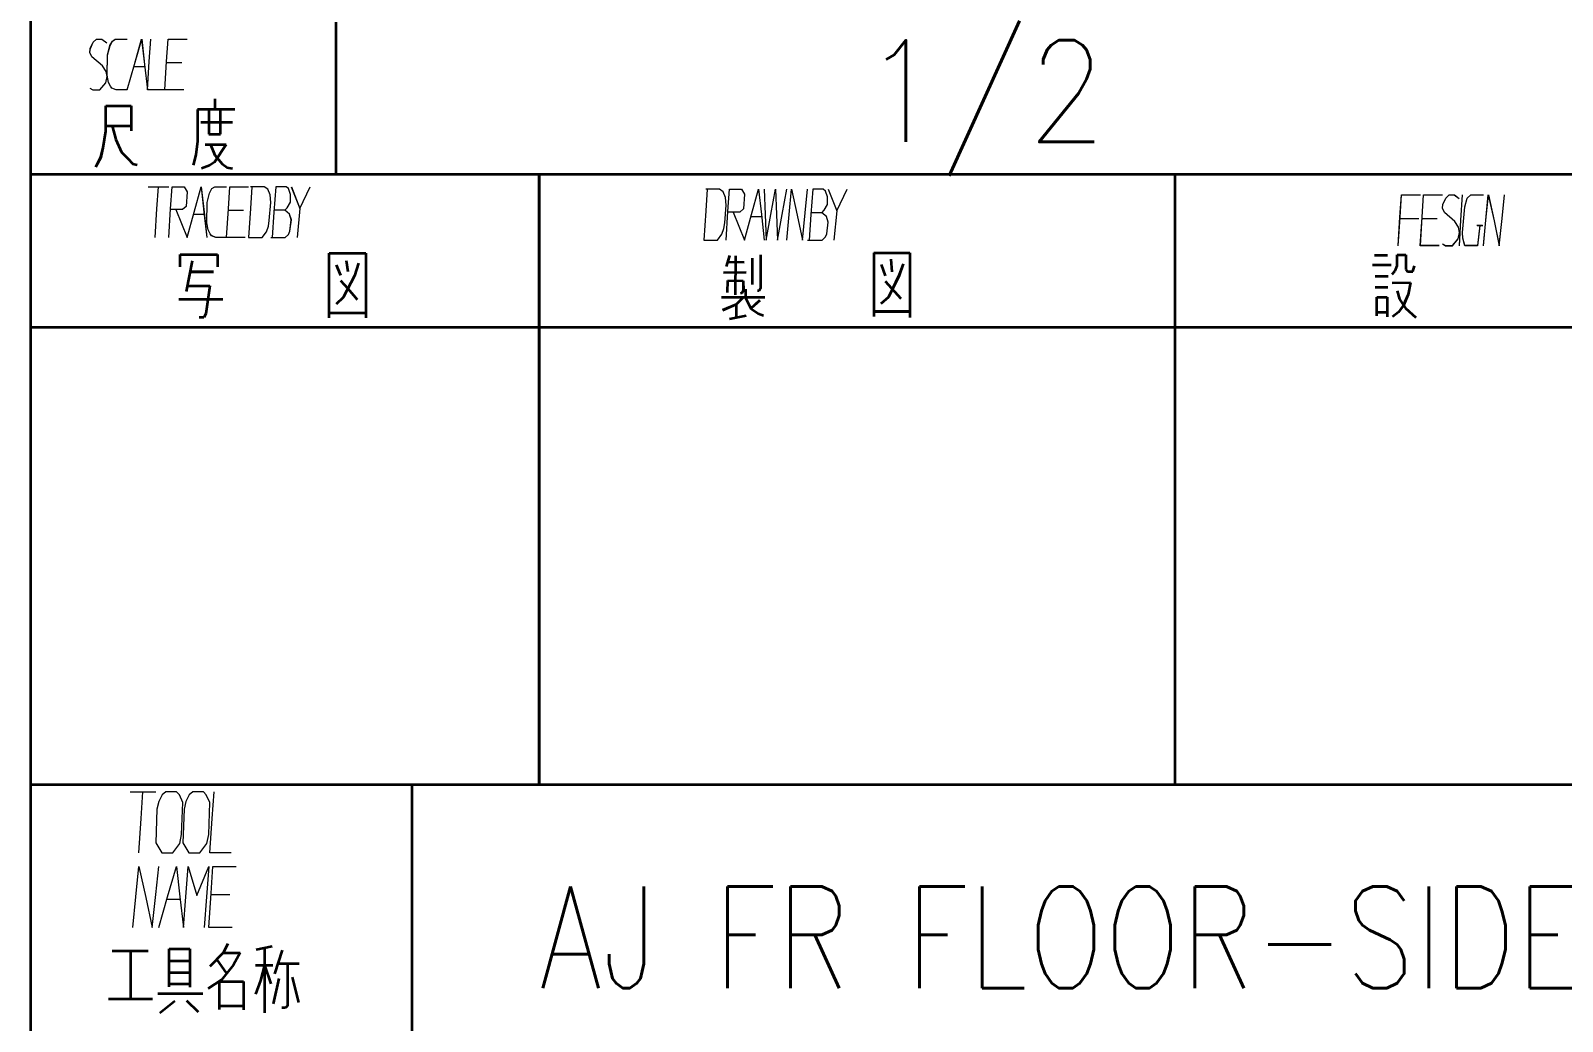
# Model space of a CAD drawing. Header units: millimetres. Extents: x 1333 to 104182, y -62616 to -5704.
# Drawn here: x 44979.5 to 45099.9, y -62393.4 to -62315.5 of the extents above; entities that cross this region are included whole.
import ezdxf
from ezdxf.enums import TextEntityAlignment as Align

# ---------------------------------------------------------------- set-up
doc = ezdxf.new("R2010")
doc.units = ezdxf.units.MM
doc.header["$LTSCALE"] = 0.5
doc.layers.add('08', color=1, linetype='Continuous')
doc.layers.add('SHM_LABEL', color=40, linetype='Continuous')
doc.styles.add('KAI', font='simplex.shx', dxfattribs={"width": 0.8, "bigfont": 'extfont.shx'})

# ---------------------------------------------------------------- blocks, each defined once
blk = doc.blocks.new('999')
at = {"color": 7, "lineweight": 35}
for p, q in [((75474.98, -11451.12), (75474.98, -11826.55)), ((75849.98, -11547.12), (75474.98, -11547.12)), ((75534.98, -11619.12), (75534.98, -11547.12)), ((75534.98, -11547.12), (75534.98, -11619.12)), ((75609.98, -11619.12), (75609.98, -11547.12)), ((75474.98, -11565.12), (75849.98, -11565.12)), ((75849.98, -11619.12), (75474.98, -11619.12)), ((75519.98, -11694.12), (75519.98, -11619.12))]:
    blk.add_line(p, q, dxfattribs=at)
at = {"color": 7, "lineweight": 35, "ltscale": 0.15}
blk.add_line((75510.98, -11529.12), (75510.98, -11547.12), dxfattribs=at)
at = {"color": 7, "lineweight": 35, "ltscale": 0.01048}
blk.add_line((75496.7, -11538.17), (75496.7, -11539.43), dxfattribs=at)
at = {"color": 7, "lineweight": 35, "ltscale": 0.024719}
blk.add_line((75483.84, -11541.97), (75483.84, -11539), dxfattribs=at)
at = {"color": 7, "lineweight": 35, "ltscale": 0.024854}
for p, q in [((75483.84, -11539), (75486.83, -11539)), ((75483.84, -11541.37), (75486.83, -11541.37))]:
    blk.add_line(p, q, dxfattribs=at)
at = {"color": 7, "lineweight": 35, "ltscale": 0.024521}
blk.add_line((75486.83, -11539), (75486.83, -11541.94), dxfattribs=at)
at = {"color": 7, "lineweight": 35, "ltscale": 0.031244}
blk.add_line((75494.66, -11539.43), (75494.66, -11543.18), dxfattribs=at)
at = {"color": 7, "lineweight": 35, "ltscale": 0.036694}
blk.add_line((75499.07, -11539.43), (75494.66, -11539.43), dxfattribs=at)
at = {"color": 7, "lineweight": 35, "ltscale": 0.024323}
for p, q in [((75496.01, -11539.43), (75496.01, -11542.35)), ((75497.36, -11542.35), (75497.36, -11539.43))]:
    blk.add_line(p, q, dxfattribs=at)
at = {"color": 7, "lineweight": 35, "ltscale": 0.016611}
blk.add_line((75483.54, -11543.94), (75483.84, -11541.97), dxfattribs=at)
at = {"color": 7, "lineweight": 35, "ltscale": 0.013959}
blk.add_line((75484.58, -11541.37), (75485.03, -11542.99), dxfattribs=at)
at = {"color": 7, "lineweight": 35, "ltscale": 0.030969}
blk.add_line((75498.78, -11540.97), (75495.07, -11540.97), dxfattribs=at)
at = {"color": 7, "lineweight": 35, "ltscale": 0.009543}
blk.add_line((75483.28, -11545.05), (75483.54, -11543.94), dxfattribs=at)
at = {"color": 7, "lineweight": 35, "ltscale": 0.013629}
blk.add_line((75485.03, -11542.99), (75485.69, -11544.48), dxfattribs=at)
at = {"color": 7, "lineweight": 35, "ltscale": 0.013344}
blk.add_line((75494.66, -11543.18), (75494.48, -11544.77), dxfattribs=at)
at = {"color": 7, "lineweight": 35, "ltscale": 0.020715}
blk.add_line((75495.56, -11543.56), (75498.05, -11543.56), dxfattribs=at)
at = {"color": 7, "lineweight": 35, "ltscale": 0.011255}
blk.add_line((75496.01, -11542.35), (75497.36, -11542.35), dxfattribs=at)
at = {"color": 7, "lineweight": 35, "ltscale": 0.011421}
blk.add_line((75496.18, -11543.56), (75496.72, -11544.81), dxfattribs=at)
at = {"color": 7, "lineweight": 35, "ltscale": 0.020932}
blk.add_line((75498.05, -11543.56), (75496.65, -11545.64), dxfattribs=at)
at = {"color": 7, "lineweight": 35, "ltscale": 0.01079}
blk.add_line((75482.66, -11546.19), (75483.28, -11545.05), dxfattribs=at)
at = {"color": 7, "lineweight": 35, "ltscale": 0.008799}
blk.add_line((75485.69, -11544.48), (75486.45, -11545.22), dxfattribs=at)
at = {"color": 7, "lineweight": 35, "ltscale": 0.007125}
blk.add_line((75486.45, -11545.22), (75487.04, -11545.83), dxfattribs=at)
at = {"color": 7, "lineweight": 35, "ltscale": 0.010648}
blk.add_line((75494.48, -11544.77), (75494.14, -11546), dxfattribs=at)
at = {"color": 7, "lineweight": 35, "ltscale": 0.005809}
blk.add_line((75496.65, -11545.64), (75496.09, -11546.05), dxfattribs=at)
at = {"color": 7, "lineweight": 35, "ltscale": 0.011233}
blk.add_line((75496.72, -11544.81), (75497.58, -11545.86), dxfattribs=at)
at = {"color": 7, "lineweight": 35, "ltscale": 0.004316}
blk.add_line((75487.04, -11545.83), (75487.54, -11545.98), dxfattribs=at)
at = {"color": 7, "lineweight": 35, "ltscale": 0.008369}
blk.add_line((75496.09, -11546.05), (75495.14, -11546.38), dxfattribs=at)
at = {"color": 7, "lineweight": 35, "ltscale": 0.006083}
blk.add_line((75497.58, -11545.86), (75498.17, -11546.28), dxfattribs=at)
at = {"color": 7, "lineweight": 35, "ltscale": 0.005221}
blk.add_line((75498.17, -11546.28), (75498.78, -11546.4), dxfattribs=at)
at = {"color": 7, "lineweight": 35, "ltscale": 0.036902}
blk.add_line((75492.6, -11556.54), (75497.03, -11556.54), dxfattribs=at)
at = {"color": 7, "lineweight": 35, "ltscale": 0.012259}
blk.add_line((75492.6, -11558.01), (75492.6, -11556.54), dxfattribs=at)
at = {"color": 7, "lineweight": 35, "ltscale": 0.012061}
blk.add_line((75497.03, -11556.54), (75497.03, -11557.98), dxfattribs=at)
at = {"color": 7, "lineweight": 35, "ltscale": 0.036108}
for p, q in [((75510.2, -11556.37), (75514.53, -11556.37)), ((75510.2, -11563.44), (75514.53, -11563.44))]:
    blk.add_line(p, q, dxfattribs=at)
at = {"color": 7, "lineweight": 35, "ltscale": 0.063873}
for p, q in [((75510.2, -11564.03), (75510.2, -11556.37)), ((75514.53, -11556.37), (75514.53, -11564.03))]:
    blk.add_line(p, q, dxfattribs=at)
at = {"color": 7, "lineweight": 35, "ltscale": 0.033368}
blk.add_line((75561.08, -11556.57), (75561.08, -11560.57), dxfattribs=at)
at = {"color": 7, "lineweight": 35, "ltscale": 0.0354}
for p, q in [((75574.46, -11556.36), (75578.7, -11556.36)), ((75574.46, -11563.25), (75578.7, -11563.25))]:
    blk.add_line(p, q, dxfattribs=at)
at = {"color": 7, "lineweight": 35, "ltscale": 0.06235}
blk.add_line((75574.46, -11556.36), (75574.46, -11563.85), dxfattribs=at)
at = {"color": 7, "lineweight": 35, "ltscale": 0.063303}
blk.add_line((75578.7, -11556.36), (75578.7, -11563.96), dxfattribs=at)
at = {"color": 7, "lineweight": 35, "ltscale": 0.008557}
blk.add_line((75636.17, -11556.57), (75637.2, -11556.57), dxfattribs=at)
at = {"color": 7, "lineweight": 35, "ltscale": 0.010867}
blk.add_line((75636.17, -11557.87), (75636.17, -11556.57), dxfattribs=at)
at = {"color": 7, "lineweight": 35, "ltscale": 0.014682}
blk.add_line((75637.2, -11556.57), (75637.2, -11558.33), dxfattribs=at)
at = {"color": 7, "lineweight": 35, "ltscale": 0.030595}
blk.add_line((75494.02, -11557.3), (75493.34, -11560.9), dxfattribs=at)
at = {"color": 7, "lineweight": 35, "ltscale": 0.011061}
blk.add_line((75511, -11557.77), (75511.55, -11558.98), dxfattribs=at)
at = {"color": 7, "lineweight": 35, "ltscale": 0.010992}
blk.add_line((75512.21, -11557.25), (75512.4, -11558.55), dxfattribs=at)
at = {"color": 7, "lineweight": 35, "ltscale": 0.013066}
blk.add_line((75513.65, -11557.58), (75513.18, -11559.08), dxfattribs=at)
at = {"color": 7, "lineweight": 35, "ltscale": 0.011129}
blk.add_line((75557.42, -11556.68), (75557.04, -11557.96), dxfattribs=at)
at = {"color": 7, "lineweight": 35, "ltscale": 0.016373}
blk.add_line((75557.2, -11557.42), (75559.16, -11557.46), dxfattribs=at)
at = {"color": 7, "lineweight": 35, "ltscale": 0.038324}
blk.add_line((75558.11, -11556.71), (75558.1, -11561.3), dxfattribs=at)
at = {"color": 7, "lineweight": 35, "ltscale": 0.025931}
blk.add_line((75560.1, -11556.96), (75560.1, -11560.07), dxfattribs=at)
at = {"color": 7, "lineweight": 35, "ltscale": 0.011726}
blk.add_line((75575.3, -11557.74), (75575.77, -11559.06), dxfattribs=at)
at = {"color": 7, "lineweight": 35, "ltscale": 0.01243}
blk.add_line((75576.45, -11557.1), (75576.57, -11558.58), dxfattribs=at)
at = {"color": 7, "lineweight": 35, "ltscale": 0.012115}
blk.add_line((75577.89, -11557.65), (75577.41, -11559.02), dxfattribs=at)
at = {"color": 7, "lineweight": 35, "ltscale": 0.018359}
blk.add_line((75633.27, -11557.78), (75635.48, -11557.78), dxfattribs=at)
at = {"color": 7, "lineweight": 35, "ltscale": 0.012939}
blk.add_line((75633.5, -11556.64), (75635.05, -11556.64), dxfattribs=at)
at = {"color": 7, "lineweight": 35, "ltscale": 0.00546}
blk.add_line((75635.96, -11558.49), (75636.17, -11557.87), dxfattribs=at)
at = {"color": 7, "lineweight": 35, "ltscale": 0.002269}
blk.add_line((75637.2, -11558.33), (75637.38, -11558.54), dxfattribs=at)
at = {"color": 7, "lineweight": 35, "ltscale": 0.005771}
blk.add_line((75638.02, -11558.54), (75638.21, -11557.87), dxfattribs=at)
at = {"color": 7, "lineweight": 35, "ltscale": 0.023132}
blk.add_line((75493.78, -11558.57), (75496.56, -11558.57), dxfattribs=at)
at = {"color": 7, "lineweight": 35, "ltscale": 0.010602}
blk.add_line((75511.55, -11559.62), (75512.4, -11560.56), dxfattribs=at)
at = {"color": 7, "lineweight": 35, "ltscale": 0.023868}
blk.add_line((75513.18, -11559.08), (75511.85, -11561.61), dxfattribs=at)
at = {"color": 7, "lineweight": 35, "ltscale": 0.022352}
blk.add_line((75556.72, -11558.65), (75559.4, -11558.63), dxfattribs=at)
at = {"color": 7, "lineweight": 35, "ltscale": 0.01182}
blk.add_line((75557.2, -11561.03), (75557.21, -11559.61), dxfattribs=at)
at = {"color": 7, "lineweight": 35, "ltscale": 0.015227}
blk.add_line((75557.21, -11559.61), (75559.04, -11559.66), dxfattribs=at)
at = {"color": 7, "lineweight": 35, "ltscale": 0.009534}
blk.add_line((75559.04, -11559.66), (75559.05, -11560.8), dxfattribs=at)
at = {"color": 7, "lineweight": 35, "ltscale": 0.023128}
blk.add_line((75575.77, -11559.68), (75577.63, -11561.74), dxfattribs=at)
at = {"color": 7, "lineweight": 35, "ltscale": 0.023781}
blk.add_line((75577.41, -11559.02), (75576.16, -11561.58), dxfattribs=at)
at = {"color": 7, "lineweight": 35, "ltscale": 0.012561}
blk.add_line((75633.6, -11559.09), (75635.11, -11559.09), dxfattribs=at)
at = {"color": 7, "lineweight": 35, "ltscale": 0.004368}
blk.add_line((75635.58, -11558.86), (75635.96, -11558.49), dxfattribs=at)
at = {"color": 7, "lineweight": 35, "ltscale": 0.017982}
blk.add_line((75635.6, -11559.89), (75637.76, -11559.86), dxfattribs=at)
at = {"color": 7, "lineweight": 35, "ltscale": 0.005359}
blk.add_line((75637.38, -11558.54), (75638.02, -11558.54), dxfattribs=at)
at = {"color": 7, "lineweight": 35, "ltscale": 0.01206}
blk.add_line((75637.76, -11559.86), (75637.47, -11561.28), dxfattribs=at)
at = {"color": 7, "lineweight": 35, "ltscale": 0.043213}
blk.add_line((75492.46, -11561.8), (75497.65, -11561.8), dxfattribs=at)
at = {"color": 7, "lineweight": 35, "ltscale": 0.022034}
blk.add_line((75493.46, -11560.24), (75496.11, -11560.24), dxfattribs=at)
at = {"color": 7, "lineweight": 35, "ltscale": 0.027953}
blk.add_line((75496.11, -11560.24), (75495.64, -11563.56), dxfattribs=at)
at = {"color": 7, "lineweight": 35, "ltscale": 0.009648}
blk.add_line((75511.85, -11561.61), (75511, -11562.4), dxfattribs=at)
at = {"color": 7, "lineweight": 35, "ltscale": 0.01417}
blk.add_line((75512.4, -11560.56), (75513.51, -11561.85), dxfattribs=at)
at = {"color": 7, "lineweight": 35, "ltscale": 0.042615}
blk.add_line((75556.49, -11561.58), (75561.6, -11561.58), dxfattribs=at)
at = {"color": 7, "lineweight": 35, "ltscale": 0.01003}
blk.add_line((75559.06, -11561.58), (75558.2, -11562.43), dxfattribs=at)
at = {"color": 7, "lineweight": 35, "ltscale": 0.001526}
for p, q in [((75558.89, -11561.12), (75558.71, -11561.14)), ((75560.92, -11560.82), (75560.74, -11560.82))]:
    blk.add_line(p, q, dxfattribs=at)
at = {"color": 7, "lineweight": 35, "ltscale": 0.002986}
blk.add_line((75559.05, -11560.8), (75558.89, -11561.12), dxfattribs=at)
at = {"color": 7, "lineweight": 35, "ltscale": 0.008582}
blk.add_line((75559.31, -11560.64), (75559.31, -11561.67), dxfattribs=at)
at = {"color": 7, "lineweight": 35, "ltscale": 0.011677}
blk.add_line((75559.31, -11561.67), (75559.93, -11562.93), dxfattribs=at)
at = {"color": 7, "lineweight": 35, "ltscale": 0.011854}
blk.add_line((75560.98, -11561.97), (75559.93, -11562.93), dxfattribs=at)
at = {"color": 7, "lineweight": 35, "ltscale": 0.002477}
blk.add_line((75561.08, -11560.57), (75560.92, -11560.82), dxfattribs=at)
at = {"color": 7, "lineweight": 35, "ltscale": 0.009909}
blk.add_line((75576.16, -11561.58), (75575.28, -11562.38), dxfattribs=at)
at = {"color": 7, "lineweight": 35, "ltscale": 0.012451}
blk.add_line((75633.58, -11560.39), (75635.08, -11560.39), dxfattribs=at)
at = {"color": 7, "lineweight": 35, "ltscale": 0.009985}
for p, q in [((75633.79, -11561.58), (75634.99, -11561.58)), ((75633.79, -11563.34), (75634.99, -11563.34))]:
    blk.add_line(p, q, dxfattribs=at)
at = {"color": 7, "lineweight": 35, "ltscale": 0.018304}
blk.add_line((75633.79, -11563.78), (75633.79, -11561.58), dxfattribs=at)
at = {"color": 7, "lineweight": 35, "ltscale": 0.019257}
blk.add_line((75634.99, -11561.58), (75634.99, -11563.89), dxfattribs=at)
at = {"color": 7, "lineweight": 35, "ltscale": 0.008327}
blk.add_line((75636.16, -11560.85), (75636.44, -11561.81), dxfattribs=at)
at = {"color": 7, "lineweight": 35, "ltscale": 0.010726}
blk.add_line((75636.44, -11561.81), (75637.14, -11562.88), dxfattribs=at)
at = {"color": 7, "lineweight": 35, "ltscale": 0.011686}
blk.add_line((75637.47, -11561.28), (75636.9, -11562.56), dxfattribs=at)
at = {"color": 7, "lineweight": 35, "ltscale": 0.003899}
blk.add_line((75495.64, -11563.56), (75495.4, -11563.96), dxfattribs=at)
at = {"color": 7, "lineweight": 35, "ltscale": 0.014748}
blk.add_line((75558.2, -11562.43), (75556.58, -11563.13), dxfattribs=at)
at = {"color": 7, "lineweight": 35, "ltscale": 0.016726}
blk.add_line((75557.42, -11564.14), (75559.38, -11563.73), dxfattribs=at)
at = {"color": 7, "lineweight": 35, "ltscale": 0.013156}
blk.add_line((75558.2, -11562.43), (75558.2, -11564), dxfattribs=at)
at = {"color": 7, "lineweight": 35, "ltscale": 0.008684}
blk.add_line((75559.93, -11562.93), (75560.78, -11563.52), dxfattribs=at)
at = {"color": 7, "lineweight": 35, "ltscale": 0.005745}
blk.add_line((75560.78, -11563.52), (75561.43, -11563.75), dxfattribs=at)
at = {"color": 7, "lineweight": 35, "ltscale": 0.007735}
blk.add_line((75636.35, -11563.34), (75635.61, -11563.91), dxfattribs=at)
at = {"color": 7, "lineweight": 35, "ltscale": 0.007985}
blk.add_line((75636.9, -11562.56), (75636.35, -11563.34), dxfattribs=at)
at = {"color": 7, "lineweight": 35, "ltscale": 0.013763}
blk.add_line((75637.14, -11562.88), (75638.38, -11563.98), dxfattribs=at)
at = {"color": 7, "lineweight": 35, "ltscale": 0.00435}
blk.add_line((75495.4, -11563.96), (75494.88, -11563.99), dxfattribs=at)
at = {"color": 7, "lineweight": 35, "ltscale": 0.035352}
blk.add_line((75484.6, -11638.71), (75488.85, -11638.71), dxfattribs=at)
at = {"color": 7, "lineweight": 35, "ltscale": 0.047238}
blk.add_line((75486.74, -11638.71), (75486.74, -11644.38), dxfattribs=at)
at = {"color": 7, "lineweight": 35, "ltscale": 0.037363}
blk.add_line((75491.33, -11642.96), (75491.33, -11638.48), dxfattribs=at)
at = {"color": 7, "lineweight": 35, "ltscale": 0.020349}
for p, q in [((75491.33, -11638.48), (75493.77, -11638.48)), ((75491.33, -11639.9), (75493.77, -11639.9)), ((75491.33, -11641.29), (75493.77, -11641.29)), ((75491.33, -11642.6), (75493.77, -11642.6))]:
    blk.add_line(p, q, dxfattribs=at)
at = {"color": 7, "lineweight": 35, "ltscale": 0.037793}
blk.add_line((75493.77, -11638.48), (75493.77, -11643.01), dxfattribs=at)
at = {"color": 7, "lineweight": 35, "ltscale": 0.018417}
blk.add_line((75497.68, -11638.97), (75496.13, -11640.55), dxfattribs=at)
at = {"color": 7, "lineweight": 35, "ltscale": 0.016932}
blk.add_line((75498.11, -11641.38), (75496.96, -11639.71), dxfattribs=at)
at = {"color": 7, "lineweight": 35, "ltscale": 0.01005}
blk.add_line((75498.25, -11637.91), (75497.68, -11638.97), dxfattribs=at)
at = {"color": 7, "lineweight": 35, "ltscale": 0.016846}
blk.add_line((75497.68, -11638.97), (75499.7, -11638.97), dxfattribs=at)
at = {"color": 7, "lineweight": 35, "ltscale": 0.013337}
blk.add_line((75499.7, -11638.97), (75498.92, -11640.37), dxfattribs=at)
at = {"color": 7, "lineweight": 35, "ltscale": 0.015902}
blk.add_line((75503.46, -11638.19), (75501.6, -11638.58), dxfattribs=at)
at = {"color": 7, "lineweight": 35, "ltscale": 0.063971}
blk.add_line((75502.57, -11638.38), (75502.57, -11646.05), dxfattribs=at)
at = {"color": 7, "lineweight": 35, "ltscale": 0.024585}
blk.add_line((75504.65, -11638.62), (75503.74, -11641.43), dxfattribs=at)
at = {"color": 7, "lineweight": 35, "ltscale": 0.018938}
blk.add_line((75498.92, -11640.37), (75497.5, -11642.14), dxfattribs=at)
at = {"color": 7, "lineweight": 35, "ltscale": 0.01731}
blk.add_line((75501.49, -11640.4), (75503.56, -11640.4), dxfattribs=at)
at = {"color": 7, "lineweight": 35, "ltscale": 0.015606}
blk.add_line((75502.57, -11640.4), (75502.11, -11642.21), dxfattribs=at)
at = {"color": 7, "lineweight": 35, "ltscale": 0.019506}
blk.add_line((75502.57, -11640.4), (75503.31, -11642.62), dxfattribs=at)
at = {"color": 7, "lineweight": 35, "ltscale": 0.021167}
blk.add_line((75504.13, -11640.23), (75506.67, -11640.23), dxfattribs=at)
at = {"color": 7, "lineweight": 35, "ltscale": 0.041412}
blk.add_line((75505.28, -11640.23), (75505.28, -11645.2), dxfattribs=at)
at = {"color": 7, "lineweight": 35, "ltscale": 0.0158}
blk.add_line((75497.5, -11642.14), (75495.91, -11643.18), dxfattribs=at)
at = {"color": 7, "lineweight": 35, "ltscale": 0.023572}
for p, q in [((75497.26, -11642.34), (75500.09, -11642.34)), ((75497.26, -11645.19), (75500.09, -11645.19))]:
    blk.add_line(p, q, dxfattribs=at)
at = {"color": 7, "lineweight": 35, "ltscale": 0.027603}
blk.add_line((75497.26, -11645.65), (75497.26, -11642.34), dxfattribs=at)
at = {"color": 7, "lineweight": 35, "ltscale": 0.027719}
blk.add_line((75500.09, -11642.34), (75500.09, -11645.66), dxfattribs=at)
at = {"color": 7, "lineweight": 35, "ltscale": 0.014325}
blk.add_line((75502.11, -11642.21), (75501.5, -11643.82), dxfattribs=at)
at = {"color": 7, "lineweight": 35, "ltscale": 0.025803}
blk.add_line((75504.27, -11641.98), (75503.58, -11644.99), dxfattribs=at)
at = {"color": 7, "lineweight": 35, "ltscale": 0.025435}
blk.add_line((75505.83, -11641.84), (75506.57, -11644.8), dxfattribs=at)
at = {"color": 7, "lineweight": 35, "ltscale": 0.043274}
blk.add_line((75484.17, -11644.38), (75489.36, -11644.38), dxfattribs=at)
at = {"color": 7, "lineweight": 35, "ltscale": 0.044141}
blk.add_line((75489.99, -11643.76), (75495.29, -11643.76), dxfattribs=at)
at = {"color": 7, "lineweight": 35, "ltscale": 0.019084}
blk.add_line((75492, -11644.66), (75490.2, -11646.08), dxfattribs=at)
at = {"color": 7, "lineweight": 35, "ltscale": 0.016232}
blk.add_line((75493.36, -11644.56), (75494.75, -11645.93), dxfattribs=at)
at = {"color": 7, "lineweight": 35, "ltscale": 0.003479}
blk.add_line((75505.03, -11645.45), (75504.61, -11645.45), dxfattribs=at)
at = {"color": 7, "lineweight": 35, "ltscale": 0.002965}
blk.add_line((75505.28, -11645.2), (75505.03, -11645.45), dxfattribs=at)
at = {"color": 7, "lineweight": 13}
for points in [[(75481.97, -11536.9), (75482.31, -11537.13), (75483.16, -11537.13), (75483.83, -11536.3), (75484, -11535.55), (75483.89, -11534.95), (75483.44, -11534.28), (75482.19, -11533.23), (75481.97, -11532.7), (75482.02, -11532.25), (75482.36, -11531.5), (75482.76, -11531.13), (75483.38, -11531.13), (75483.95, -11531.58)], [(75486.32, -11537.13), (75485.08, -11537.13), (75484.57, -11536.9), (75484.4, -11536.68), (75484.17, -11536.23), (75484, -11535.4), (75484.06, -11533), (75484.34, -11531.88), (75484.63, -11531.35), (75484.97, -11531.13), (75486.38, -11531.13)], [(75486.38, -11537.13), (75487.23, -11534.13), (75488.08, -11531.13), (75488.42, -11534.13), (75488.75, -11537.13)], [(75490.79, -11537.13), (75488.75, -11537.13), (75488.98, -11533.75), (75489.15, -11531.13)], [(75493.05, -11537.13), (75490.79, -11537.13), (75491.02, -11533.75), (75491.19, -11531.13), (75493.45, -11531.13)], [(75487.17, -11534.35), (75488.42, -11534.35)], [(75491.02, -11533.9), (75492.83, -11533.9)], [(75488.83, -11548.55), (75491.27, -11548.55)], [(75489.66, -11554.55), (75489.88, -11551.17), (75490.05, -11548.55)], [(75491.27, -11554.55), (75491.49, -11551.17), (75491.66, -11548.55), (75493.1, -11548.55), (75493.43, -11549.15), (75493.32, -11550.87), (75492.88, -11551.25), (75491.49, -11551.25)], [(75493.43, -11554.55), (75494.26, -11551.55), (75495.09, -11548.55), (75495.43, -11551.55), (75495.76, -11554.55)], [(75498.03, -11554.55), (75496.81, -11554.55), (75496.31, -11554.32), (75496.15, -11554.1), (75495.92, -11553.65), (75495.76, -11552.82), (75495.81, -11550.42), (75496.09, -11549.3), (75496.37, -11548.77), (75496.7, -11548.55), (75498.09, -11548.55)], [(75500.3, -11554.55), (75498.09, -11554.55), (75498.31, -11551.17), (75498.47, -11548.55), (75500.69, -11548.55)], [(75500.69, -11554.55), (75502.3, -11554.55), (75502.8, -11553.87), (75503.02, -11553.2), (75503.13, -11552.52), (75503.3, -11550.42), (75503.24, -11549.52), (75502.96, -11548.85), (75502.52, -11548.55), (75500.91, -11548.55)], [(75501.08, -11548.55), (75500.91, -11551.1), (75500.69, -11554.55)], [(75503.3, -11554.55), (75505.01, -11554.55), (75505.4, -11554.17), (75505.57, -11553.8), (75505.73, -11552.45), (75505.51, -11551.77), (75504.96, -11551.32), (75505.24, -11551.02), (75505.62, -11550.35), (75505.62, -11549.45), (75505.4, -11548.77), (75505.12, -11548.55), (75503.91, -11548.55), (75503.68, -11551.55), (75503.46, -11554.55)], [(75505.73, -11548.55), (75506.73, -11551.1), (75506.4, -11554.55)], [(75506.73, -11551.1), (75507.95, -11548.55)], [(75554.4, -11554.84), (75556.01, -11554.84), (75556.51, -11554.16), (75556.74, -11553.49), (75556.85, -11552.81), (75557.01, -11550.71), (75556.96, -11549.81), (75556.68, -11549.14), (75556.24, -11548.84), (75554.62, -11548.84)], [(75554.79, -11548.84), (75554.62, -11551.39), (75554.4, -11554.84)], [(75557.01, -11554.84), (75557.24, -11551.46), (75557.4, -11548.84), (75558.85, -11548.84), (75559.18, -11549.44), (75559.07, -11551.16), (75558.63, -11551.54), (75557.24, -11551.54)], [(75559.18, -11554.84), (75560.02, -11551.84), (75560.85, -11548.84), (75561.18, -11551.84), (75561.52, -11554.84)], [(75561.52, -11548.84), (75561.63, -11551.84), (75561.74, -11554.84), (75562.29, -11551.84), (75562.85, -11548.84), (75562.96, -11551.84), (75563.07, -11554.84), (75563.63, -11551.84), (75564.18, -11548.84)], [(75564.18, -11554.84), (75564.46, -11551.84), (75564.74, -11548.84), (75565.41, -11551.91), (75566.02, -11554.84), (75566.35, -11551.61), (75566.63, -11548.84)], [(75566.63, -11554.84), (75568.35, -11554.84), (75568.74, -11554.46), (75568.91, -11554.09), (75569.07, -11552.74), (75568.85, -11552.06), (75568.3, -11551.61), (75568.57, -11551.31), (75568.96, -11550.64), (75568.96, -11549.74), (75568.74, -11549.06), (75568.46, -11548.84), (75567.24, -11548.84), (75567.02, -11551.84), (75566.8, -11554.84)], [(75569.07, -11548.84), (75570.07, -11551.39), (75569.74, -11554.84)], [(75570.07, -11551.39), (75571.3, -11548.84)], [(75636.29, -11555.5), (75636.51, -11552.13), (75636.68, -11549.5), (75638.91, -11549.5)], [(75641.14, -11555.5), (75638.91, -11555.5), (75639.13, -11552.13), (75639.3, -11549.5), (75641.53, -11549.5)], [(75641.53, -11555.28), (75641.86, -11555.5), (75642.7, -11555.5), (75643.37, -11554.68), (75643.53, -11553.93), (75643.42, -11553.33), (75642.98, -11552.65), (75641.75, -11551.6), (75641.53, -11551.08), (75641.58, -11550.63), (75641.92, -11549.88), (75642.31, -11549.5), (75642.92, -11549.5), (75643.48, -11549.95)], [(75643.53, -11555.5), (75643.7, -11552.5), (75643.87, -11549.5)], [(75645.93, -11553.1), (75645.65, -11555.5), (75644.15, -11555.5), (75643.92, -11554.6), (75643.87, -11553.93), (75644.15, -11550.93), (75644.42, -11549.88), (75644.87, -11549.5), (75646.37, -11549.5)], [(75646.37, -11555.5), (75646.65, -11552.5), (75646.93, -11549.5), (75647.6, -11552.58), (75648.21, -11555.5), (75648.55, -11552.28), (75648.83, -11549.5)], [(75492.1, -11551.25), (75493.43, -11554.55)], [(75494.21, -11551.77), (75495.43, -11551.77)], [(75498.31, -11551.32), (75500.08, -11551.32)], [(75504.96, -11551.32), (75503.68, -11551.32)], [(75557.85, -11551.54), (75559.18, -11554.84)], [(75559.96, -11552.06), (75561.18, -11552.06)], [(75568.3, -11551.61), (75567.02, -11551.61)], [(75636.51, -11552.28), (75638.74, -11552.28)], [(75639.13, -11552.28), (75640.91, -11552.28)], [(75645.59, -11553.1), (75646.26, -11553.1)], [(75486.7, -11619.94), (75489.74, -11619.94)], [(75487.73, -11627.14), (75488.01, -11623.09), (75488.22, -11619.94)], [(75498.62, -11627.14), (75496.12, -11627.14), (75496.4, -11623.09), (75496.61, -11619.94)], [(75487.04, -11635.95), (75487.39, -11632.35), (75487.74, -11628.75), (75488.57, -11632.44), (75489.33, -11635.95), (75489.75, -11632.08), (75490.09, -11628.75)], [(75490.09, -11635.95), (75491.13, -11632.35), (75492.17, -11628.75), (75492.59, -11632.35), (75493, -11635.95)], [(75493, -11635.95), (75493.28, -11632.35), (75493.56, -11628.75), (75494.6, -11632.17), (75495.98, -11628.75), (75495.71, -11632.35), (75495.43, -11635.95)], [(75498.76, -11635.95), (75495.98, -11635.95), (75496.26, -11631.9), (75496.47, -11628.75), (75499.24, -11628.75)], [(75496.26, -11632.08), (75498.48, -11632.08)], [(75491.06, -11632.62), (75492.59, -11632.62)]]:
    blk.add_lwpolyline(points, dxfattribs=at)
for points in [[(75491.75, -11627.14), (75492.59, -11626.06), (75492.79, -11624.98), (75492.93, -11621.2), (75492.52, -11620.3), (75492.17, -11619.94), (75490.92, -11619.94), (75490.51, -11620.3), (75490.09, -11621.11), (75489.88, -11622.01), (75489.74, -11625.97), (75490.44, -11627.14)], [(75494.94, -11627.14), (75495.77, -11626.06), (75495.98, -11624.98), (75496.12, -11621.2), (75495.7, -11620.3), (75495.36, -11619.94), (75494.11, -11619.94), (75493.69, -11620.3), (75493.28, -11621.11), (75493.07, -11622.01), (75492.93, -11625.97), (75493.63, -11627.14)]]:
    blk.add_lwpolyline(points, close=True, dxfattribs=at)

msp = doc.modelspace()

# ---------------------------------------------------------------- linework, layer by layer
at = {"color": 7, "lineweight": 35}
for p, q in [((44979.462, -62262.825), (44979.462, -62513.113)), ((45229.462, -62326.825), (44979.462, -62326.825)), ((45019.462, -62374.825), (45019.462, -62326.825)), ((45019.462, -62326.825), (45019.462, -62374.825)), ((45069.462, -62374.825), (45069.462, -62326.825)), ((44979.462, -62338.825), (45229.462, -62338.825)), ((45229.462, -62374.825), (44979.462, -62374.825))]:
    msp.add_line(p, q, dxfattribs=at)
at = {"color": 7, "lineweight": 35, "ltscale": 0.15}
msp.add_line((45003.462, -62314.825), (45003.462, -62326.825), dxfattribs=at)
at = {"color": 7, "lineweight": 35, "ltscale": 0.024719}
msp.add_line((44985.373, -62323.389), (44985.373, -62321.412), dxfattribs=at)
at = {"color": 7, "lineweight": 35, "ltscale": 0.024854}
for p, q in [((44985.373, -62321.412), (44987.361, -62321.412)), ((44985.373, -62322.994), (44987.361, -62322.994))]:
    msp.add_line(p, q, dxfattribs=at)
at = {"color": 7, "lineweight": 35, "ltscale": 0.024521}
msp.add_line((44987.361, -62321.412), (44987.361, -62323.373), dxfattribs=at)
at = {"color": 7, "lineweight": 35, "ltscale": 0.031244}
msp.add_line((44992.586, -62321.696), (44992.586, -62324.196), dxfattribs=at)
at = {"color": 7, "lineweight": 35, "ltscale": 0.036694}
msp.add_line((44995.522, -62321.696), (44992.586, -62321.696), dxfattribs=at)
at = {"color": 7, "lineweight": 35, "ltscale": 0.024323}
for p, q in [((44993.486, -62321.696), (44993.486, -62323.642)), ((44994.386, -62323.642), (44994.386, -62321.696))]:
    msp.add_line(p, q, dxfattribs=at)
at = {"color": 7, "lineweight": 35, "ltscale": 0.01048}
msp.add_line((44993.944, -62320.858), (44993.944, -62321.696), dxfattribs=at)
at = {"color": 7, "lineweight": 35, "ltscale": 0.013959}
msp.add_line((44985.862, -62322.994), (44986.162, -62324.069), dxfattribs=at)
at = {"color": 7, "lineweight": 35, "ltscale": 0.030969}
msp.add_line((44995.333, -62322.725), (44992.855, -62322.725), dxfattribs=at)
at = {"color": 7, "lineweight": 35, "ltscale": 0.016611}
msp.add_line((44985.168, -62324.702), (44985.373, -62323.389), dxfattribs=at)
at = {"color": 7, "lineweight": 35, "ltscale": 0.013629}
msp.add_line((44986.162, -62324.069), (44986.604, -62325.066), dxfattribs=at)
at = {"color": 7, "lineweight": 35, "ltscale": 0.013344}
msp.add_line((44992.586, -62324.196), (44992.46, -62325.256), dxfattribs=at)
at = {"color": 7, "lineweight": 35, "ltscale": 0.011255}
msp.add_line((44993.486, -62323.642), (44994.386, -62323.642), dxfattribs=at)
at = {"color": 7, "lineweight": 35, "ltscale": 0.009543}
msp.add_line((44984.994, -62325.446), (44985.168, -62324.702), dxfattribs=at)
at = {"color": 7, "lineweight": 35, "ltscale": 0.008799}
msp.add_line((44986.604, -62325.066), (44987.109, -62325.556), dxfattribs=at)
at = {"color": 7, "lineweight": 35, "ltscale": 0.010648}
msp.add_line((44992.46, -62325.256), (44992.239, -62326.078), dxfattribs=at)
at = {"color": 7, "lineweight": 35, "ltscale": 0.020715}
msp.add_line((44993.186, -62324.449), (44994.843, -62324.449), dxfattribs=at)
at = {"color": 7, "lineweight": 35, "ltscale": 0.011421}
msp.add_line((44993.596, -62324.449), (44993.96, -62325.287), dxfattribs=at)
at = {"color": 7, "lineweight": 35, "ltscale": 0.020932}
msp.add_line((44994.843, -62324.449), (44993.913, -62325.841), dxfattribs=at)
at = {"color": 7, "lineweight": 35, "ltscale": 0.011233}
msp.add_line((44993.96, -62325.287), (44994.528, -62325.983), dxfattribs=at)
at = {"color": 7, "lineweight": 35, "ltscale": 0.01079}
msp.add_line((44984.584, -62326.205), (44984.994, -62325.446), dxfattribs=at)
at = {"color": 7, "lineweight": 35, "ltscale": 0.007125}
msp.add_line((44987.109, -62325.556), (44987.503, -62325.968), dxfattribs=at)
at = {"color": 7, "lineweight": 35, "ltscale": 0.004316}
msp.add_line((44987.503, -62325.968), (44987.835, -62326.063), dxfattribs=at)
at = {"color": 7, "lineweight": 35, "ltscale": 0.008369}
msp.add_line((44993.534, -62326.11), (44992.902, -62326.332), dxfattribs=at)
at = {"color": 7, "lineweight": 35, "ltscale": 0.005809}
msp.add_line((44993.913, -62325.841), (44993.534, -62326.11), dxfattribs=at)
at = {"color": 7, "lineweight": 35, "ltscale": 0.006083}
msp.add_line((44994.528, -62325.983), (44994.922, -62326.268), dxfattribs=at)
at = {"color": 7, "lineweight": 35, "ltscale": 0.005221}
msp.add_line((44994.922, -62326.268), (44995.333, -62326.348), dxfattribs=at)
at = {"color": 7, "lineweight": 35, "ltscale": 0.036902}
msp.add_line((44991.212, -62333.103), (44994.165, -62333.103), dxfattribs=at)
at = {"color": 7, "lineweight": 35, "ltscale": 0.012259}
msp.add_line((44991.212, -62334.083), (44991.212, -62333.103), dxfattribs=at)
at = {"color": 7, "lineweight": 35, "ltscale": 0.030595}
msp.add_line((44992.16, -62333.609), (44991.703, -62336.013), dxfattribs=at)
at = {"color": 7, "lineweight": 35, "ltscale": 0.012061}
msp.add_line((44994.165, -62333.103), (44994.165, -62334.067), dxfattribs=at)
at = {"color": 7, "lineweight": 35, "ltscale": 0.036108}
for p, q in [((45002.941, -62332.992), (45005.83, -62332.992)), ((45002.941, -62337.706), (45005.83, -62337.706))]:
    msp.add_line(p, q, dxfattribs=at)
at = {"color": 7, "lineweight": 35, "ltscale": 0.063873}
for p, q in [((45002.941, -62338.102), (45002.941, -62332.992)), ((45005.83, -62332.992), (45005.83, -62338.102))]:
    msp.add_line(p, q, dxfattribs=at)
at = {"color": 7, "lineweight": 35, "ltscale": 0.010992}
msp.add_line((45004.283, -62333.577), (45004.41, -62334.447), dxfattribs=at)
at = {"color": 7, "lineweight": 35, "ltscale": 0.013066}
msp.add_line((45005.246, -62333.799), (45004.93, -62334.795), dxfattribs=at)
at = {"color": 7, "lineweight": 35, "ltscale": 0.011129}
msp.add_line((45034.42, -62333.2), (45034.169, -62334.054), dxfattribs=at)
at = {"color": 7, "lineweight": 35, "ltscale": 0.016373}
msp.add_line((45034.275, -62333.694), (45035.585, -62333.719), dxfattribs=at)
at = {"color": 7, "lineweight": 35, "ltscale": 0.038324}
msp.add_line((45034.884, -62333.215), (45034.877, -62336.281), dxfattribs=at)
at = {"color": 7, "lineweight": 35, "ltscale": 0.025931}
msp.add_line((45036.209, -62333.383), (45036.209, -62335.458), dxfattribs=at)
at = {"color": 7, "lineweight": 35, "ltscale": 0.033368}
msp.add_line((45036.863, -62333.124), (45036.863, -62335.793), dxfattribs=at)
at = {"color": 7, "lineweight": 35, "ltscale": 0.0354}
for p, q in [((45045.781, -62332.988), (45048.613, -62332.988)), ((45045.781, -62337.579), (45048.613, -62337.579))]:
    msp.add_line(p, q, dxfattribs=at)
at = {"color": 7, "lineweight": 35, "ltscale": 0.06235}
msp.add_line((45045.781, -62332.988), (45045.781, -62337.976), dxfattribs=at)
at = {"color": 7, "lineweight": 35, "ltscale": 0.01243}
msp.add_line((45047.113, -62333.476), (45047.189, -62334.467), dxfattribs=at)
at = {"color": 7, "lineweight": 35, "ltscale": 0.012115}
msp.add_line((45048.072, -62333.842), (45047.752, -62334.757), dxfattribs=at)
at = {"color": 7, "lineweight": 35, "ltscale": 0.063303}
msp.add_line((45048.613, -62332.988), (45048.613, -62338.052), dxfattribs=at)
at = {"color": 7, "lineweight": 35, "ltscale": 0.012939}
msp.add_line((45085.145, -62333.17), (45086.18, -62333.17), dxfattribs=at)
at = {"color": 7, "lineweight": 35, "ltscale": 0.008557}
msp.add_line((45086.926, -62333.124), (45087.611, -62333.124), dxfattribs=at)
at = {"color": 7, "lineweight": 35, "ltscale": 0.010867}
msp.add_line((45086.926, -62333.993), (45086.926, -62333.124), dxfattribs=at)
at = {"color": 7, "lineweight": 35, "ltscale": 0.014682}
msp.add_line((45087.611, -62333.124), (45087.611, -62334.299), dxfattribs=at)
at = {"color": 7, "lineweight": 35, "ltscale": 0.023132}
msp.add_line((44991.999, -62334.456), (44993.849, -62334.456), dxfattribs=at)
at = {"color": 7, "lineweight": 35, "ltscale": 0.011061}
msp.add_line((45003.478, -62333.925), (45003.841, -62334.732), dxfattribs=at)
at = {"color": 7, "lineweight": 35, "ltscale": 0.023868}
msp.add_line((45004.93, -62334.795), (45004.046, -62336.488), dxfattribs=at)
at = {"color": 7, "lineweight": 35, "ltscale": 0.022352}
msp.add_line((45033.957, -62334.512), (45035.745, -62334.497), dxfattribs=at)
at = {"color": 7, "lineweight": 35, "ltscale": 0.011726}
msp.add_line((45046.344, -62333.903), (45046.657, -62334.788), dxfattribs=at)
at = {"color": 7, "lineweight": 35, "ltscale": 0.023781}
msp.add_line((45047.752, -62334.757), (45046.916, -62336.466), dxfattribs=at)
at = {"color": 7, "lineweight": 35, "ltscale": 0.018359}
msp.add_line((45084.993, -62333.932), (45086.461, -62333.932), dxfattribs=at)
at = {"color": 7, "lineweight": 35, "ltscale": 0.012561}
msp.add_line((45085.213, -62334.802), (45086.218, -62334.802), dxfattribs=at)
at = {"color": 7, "lineweight": 35, "ltscale": 0.004368}
msp.add_line((45086.531, -62334.65), (45086.781, -62334.405), dxfattribs=at)
at = {"color": 7, "lineweight": 35, "ltscale": 0.00546}
msp.add_line((45086.781, -62334.405), (45086.926, -62333.993), dxfattribs=at)
at = {"color": 7, "lineweight": 35, "ltscale": 0.002269}
msp.add_line((45087.611, -62334.299), (45087.73, -62334.436), dxfattribs=at)
at = {"color": 7, "lineweight": 35, "ltscale": 0.005359}
msp.add_line((45087.73, -62334.436), (45088.159, -62334.436), dxfattribs=at)
at = {"color": 7, "lineweight": 35, "ltscale": 0.005771}
msp.add_line((45088.159, -62334.436), (45088.287, -62333.992), dxfattribs=at)
at = {"color": 7, "lineweight": 35, "ltscale": 0.022034}
msp.add_line((44991.787, -62335.571), (44993.549, -62335.571), dxfattribs=at)
at = {"color": 7, "lineweight": 35, "ltscale": 0.027953}
msp.add_line((44993.549, -62335.571), (44993.234, -62337.785), dxfattribs=at)
at = {"color": 7, "lineweight": 35, "ltscale": 0.010602}
msp.add_line((45003.841, -62335.159), (45004.414, -62335.785), dxfattribs=at)
at = {"color": 7, "lineweight": 35, "ltscale": 0.01417}
msp.add_line((45004.414, -62335.785), (45005.151, -62336.646), dxfattribs=at)
at = {"color": 7, "lineweight": 35, "ltscale": 0.01182}
msp.add_line((45034.276, -62336.098), (45034.284, -62335.153), dxfattribs=at)
at = {"color": 7, "lineweight": 35, "ltscale": 0.015227}
msp.add_line((45034.284, -62335.153), (45035.502, -62335.183), dxfattribs=at)
at = {"color": 7, "lineweight": 35, "ltscale": 0.001526}
for p, q in [((45035.402, -62336.159), (45035.281, -62336.175)), ((45036.757, -62335.961), (45036.635, -62335.961))]:
    msp.add_line(p, q, dxfattribs=at)
at = {"color": 7, "lineweight": 35, "ltscale": 0.002986}
msp.add_line((45035.509, -62335.946), (45035.402, -62336.159), dxfattribs=at)
at = {"color": 7, "lineweight": 35, "ltscale": 0.009534}
msp.add_line((45035.502, -62335.183), (45035.509, -62335.946), dxfattribs=at)
at = {"color": 7, "lineweight": 35, "ltscale": 0.008582}
msp.add_line((45035.684, -62335.839), (45035.684, -62336.525), dxfattribs=at)
at = {"color": 7, "lineweight": 35, "ltscale": 0.002477}
msp.add_line((45036.863, -62335.793), (45036.757, -62335.961), dxfattribs=at)
at = {"color": 7, "lineweight": 35, "ltscale": 0.023128}
msp.add_line((45046.657, -62335.2), (45047.897, -62336.573), dxfattribs=at)
at = {"color": 7, "lineweight": 35, "ltscale": 0.012451}
msp.add_line((45085.199, -62335.671), (45086.195, -62335.671), dxfattribs=at)
at = {"color": 7, "lineweight": 35, "ltscale": 0.017982}
msp.add_line((45086.545, -62335.336), (45087.984, -62335.321), dxfattribs=at)
at = {"color": 7, "lineweight": 35, "ltscale": 0.008327}
msp.add_line((45086.919, -62335.977), (45087.101, -62336.617), dxfattribs=at)
at = {"color": 7, "lineweight": 35, "ltscale": 0.01206}
msp.add_line((45087.984, -62335.321), (45087.794, -62336.266), dxfattribs=at)
at = {"color": 7, "lineweight": 35, "ltscale": 0.043213}
msp.add_line((44991.119, -62336.615), (44994.576, -62336.615), dxfattribs=at)
at = {"color": 7, "lineweight": 35, "ltscale": 0.009648}
msp.add_line((45004.046, -62336.488), (45003.478, -62337.01), dxfattribs=at)
at = {"color": 7, "lineweight": 35, "ltscale": 0.042615}
msp.add_line((45033.804, -62336.464), (45037.213, -62336.464), dxfattribs=at)
at = {"color": 7, "lineweight": 35, "ltscale": 0.014748}
msp.add_line((45034.946, -62337.029), (45033.865, -62337.502), dxfattribs=at)
at = {"color": 7, "lineweight": 35, "ltscale": 0.01003}
msp.add_line((45035.516, -62336.464), (45034.946, -62337.029), dxfattribs=at)
at = {"color": 7, "lineweight": 35, "ltscale": 0.013156}
msp.add_line((45034.946, -62337.029), (45034.946, -62338.081), dxfattribs=at)
at = {"color": 7, "lineweight": 35, "ltscale": 0.011677}
msp.add_line((45035.684, -62336.525), (45036.095, -62337.364), dxfattribs=at)
at = {"color": 7, "lineweight": 35, "ltscale": 0.011854}
msp.add_line((45036.794, -62336.724), (45036.095, -62337.364), dxfattribs=at)
at = {"color": 7, "lineweight": 35, "ltscale": 0.008684}
msp.add_line((45036.095, -62337.364), (45036.666, -62337.761), dxfattribs=at)
at = {"color": 7, "lineweight": 35, "ltscale": 0.009909}
msp.add_line((45046.916, -62336.466), (45046.33, -62337), dxfattribs=at)
at = {"color": 7, "lineweight": 35, "ltscale": 0.009985}
for p, q in [((45085.335, -62336.465), (45086.134, -62336.465)), ((45085.335, -62337.639), (45086.134, -62337.639))]:
    msp.add_line(p, q, dxfattribs=at)
at = {"color": 7, "lineweight": 35, "ltscale": 0.018304}
msp.add_line((45085.335, -62337.929), (45085.335, -62336.465), dxfattribs=at)
at = {"color": 7, "lineweight": 35, "ltscale": 0.019257}
msp.add_line((45086.134, -62336.465), (45086.134, -62338.005), dxfattribs=at)
at = {"color": 7, "lineweight": 35, "ltscale": 0.007985}
msp.add_line((45087.414, -62337.121), (45087.041, -62337.639), dxfattribs=at)
at = {"color": 7, "lineweight": 35, "ltscale": 0.010726}
msp.add_line((45087.101, -62336.617), (45087.573, -62337.334), dxfattribs=at)
at = {"color": 7, "lineweight": 35, "ltscale": 0.011686}
msp.add_line((45087.794, -62336.266), (45087.414, -62337.121), dxfattribs=at)
at = {"color": 7, "lineweight": 35, "ltscale": 0.013763}
msp.add_line((45087.573, -62337.334), (45088.395, -62338.066), dxfattribs=at)
at = {"color": 7, "lineweight": 35, "ltscale": 0.00435}
msp.add_line((44993.076, -62338.054), (44992.728, -62338.07), dxfattribs=at)
at = {"color": 7, "lineweight": 35, "ltscale": 0.003899}
msp.add_line((44993.234, -62337.785), (44993.076, -62338.054), dxfattribs=at)
at = {"color": 7, "lineweight": 35, "ltscale": 0.016726}
msp.add_line((45034.42, -62338.173), (45035.73, -62337.898), dxfattribs=at)
at = {"color": 7, "lineweight": 35, "ltscale": 0.005745}
msp.add_line((45036.666, -62337.761), (45037.099, -62337.913), dxfattribs=at)
at = {"color": 7, "lineweight": 35, "ltscale": 0.007735}
msp.add_line((45087.041, -62337.639), (45086.553, -62338.021), dxfattribs=at)
at = {"color": 7, "lineweight": 13}
for points in [[(44984.123, -62320.014), (44984.349, -62320.164), (44984.914, -62320.164), (44985.367, -62319.614), (44985.48, -62319.114), (44985.404, -62318.714), (44985.103, -62318.264), (44984.273, -62317.564), (44984.123, -62317.214), (44984.16, -62316.914), (44984.387, -62316.414), (44984.65, -62316.164), (44985.065, -62316.164), (44985.442, -62316.464)], [(44987.026, -62320.164), (44986.196, -62320.164), (44985.857, -62320.014), (44985.744, -62319.864), (44985.593, -62319.564), (44985.48, -62319.014), (44985.518, -62317.414), (44985.706, -62316.664), (44985.894, -62316.314), (44986.121, -62316.164), (44987.063, -62316.164)], [(44987.063, -62320.164), (44987.629, -62318.164), (44988.194, -62316.164), (44988.42, -62318.164), (44988.647, -62320.164)], [(44990.004, -62320.164), (44988.647, -62320.164), (44988.797, -62317.914), (44988.91, -62316.164)], [(44991.512, -62320.164), (44990.004, -62320.164), (44990.155, -62317.914), (44990.268, -62316.164), (44991.776, -62316.164)], [(44990.155, -62318.014), (44991.361, -62318.014)], [(44987.591, -62318.314), (44988.42, -62318.314)], [(44988.697, -62327.776), (44990.323, -62327.776)], [(44989.251, -62331.776), (44989.399, -62329.526), (44989.51, -62327.776)], [(44990.323, -62331.776), (44990.47, -62329.526), (44990.581, -62327.776), (44991.542, -62327.776), (44991.764, -62328.176), (44991.69, -62329.326), (44991.394, -62329.576), (44990.47, -62329.576)], [(44991.764, -62331.776), (44992.318, -62329.776), (44992.872, -62327.776), (44993.094, -62329.776), (44993.316, -62331.776)], [(44994.83, -62331.776), (44994.018, -62331.776), (44993.685, -62331.626), (44993.574, -62331.476), (44993.426, -62331.176), (44993.316, -62330.626), (44993.353, -62329.026), (44993.537, -62328.276), (44993.722, -62327.926), (44993.944, -62327.776), (44994.867, -62327.776)], [(44996.346, -62331.776), (44994.867, -62331.776), (44995.015, -62329.526), (44995.126, -62327.776), (44996.604, -62327.776)], [(44996.604, -62331.776), (44997.676, -62331.776), (44998.008, -62331.326), (44998.156, -62330.876), (44998.23, -62330.426), (44998.341, -62329.026), (44998.304, -62328.426), (44998.119, -62327.976), (44997.824, -62327.776), (44996.752, -62327.776)], [(44996.863, -62327.776), (44996.752, -62329.476), (44996.604, -62331.776)], [(44998.341, -62331.776), (44999.486, -62331.776), (44999.745, -62331.526), (44999.856, -62331.276), (44999.967, -62330.376), (44999.819, -62329.926), (44999.449, -62329.626), (44999.634, -62329.426), (44999.893, -62328.976), (44999.893, -62328.376), (44999.745, -62327.926), (44999.56, -62327.776), (44998.747, -62327.776), (44998.599, -62329.776), (44998.452, -62331.776)], [(44999.967, -62327.776), (45000.632, -62329.476), (45000.41, -62331.776)], [(45000.632, -62329.476), (45001.445, -62327.776)], [(45032.412, -62331.971), (45033.486, -62331.971), (45033.82, -62331.521), (45033.968, -62331.071), (45034.042, -62330.621), (45034.153, -62329.221), (45034.116, -62328.621), (45033.931, -62328.171), (45033.634, -62327.971), (45032.56, -62327.971)], [(45032.671, -62327.971), (45032.56, -62329.671), (45032.412, -62331.971)], [(45034.153, -62331.971), (45034.301, -62329.721), (45034.412, -62327.971), (45035.376, -62327.971), (45035.598, -62328.371), (45035.524, -62329.521), (45035.227, -62329.771), (45034.301, -62329.771)], [(45035.598, -62331.971), (45036.154, -62329.971), (45036.71, -62327.971), (45036.932, -62329.971), (45037.154, -62331.971)], [(45037.154, -62327.971), (45037.228, -62329.971), (45037.302, -62331.971), (45037.673, -62329.971), (45038.043, -62327.971), (45038.117, -62329.971), (45038.191, -62331.971), (45038.562, -62329.971), (45038.932, -62327.971)], [(45038.932, -62331.971), (45039.118, -62329.971), (45039.303, -62327.971), (45039.748, -62330.021), (45040.155, -62331.971), (45040.377, -62329.821), (45040.563, -62327.971)], [(45040.563, -62331.971), (45041.711, -62331.971), (45041.971, -62331.721), (45042.082, -62331.471), (45042.193, -62330.571), (45042.045, -62330.121), (45041.674, -62329.821), (45041.859, -62329.621), (45042.119, -62329.171), (45042.119, -62328.571), (45041.971, -62328.121), (45041.785, -62327.971), (45040.97, -62327.971), (45040.822, -62329.971), (45040.674, -62331.971)], [(45042.193, -62327.971), (45042.86, -62329.671), (45042.637, -62331.971)], [(45042.86, -62329.671), (45043.675, -62327.971)], [(45087.002, -62332.414), (45087.151, -62330.164), (45087.262, -62328.414), (45088.749, -62328.414)], [(45090.235, -62332.414), (45088.749, -62332.414), (45088.897, -62330.164), (45089.009, -62328.414), (45090.495, -62328.414)], [(45090.495, -62332.264), (45090.717, -62332.414), (45091.275, -62332.414), (45091.721, -62331.864), (45091.832, -62331.364), (45091.758, -62330.964), (45091.46, -62330.514), (45090.643, -62329.814), (45090.495, -62329.464), (45090.532, -62329.164), (45090.755, -62328.664), (45091.015, -62328.414), (45091.423, -62328.414), (45091.795, -62328.714)], [(45091.832, -62332.414), (45091.943, -62330.414), (45092.055, -62328.414)], [(45093.429, -62330.814), (45093.244, -62332.414), (45092.241, -62332.414), (45092.092, -62331.814), (45092.055, -62331.364), (45092.241, -62329.364), (45092.426, -62328.664), (45092.724, -62328.414), (45093.727, -62328.414)], [(45093.727, -62332.414), (45093.912, -62330.414), (45094.098, -62328.414), (45094.544, -62330.464), (45094.953, -62332.414), (45095.175, -62330.264), (45095.361, -62328.414)], [(44990.877, -62329.576), (44991.764, -62331.776)], [(44992.281, -62329.926), (44993.094, -62329.926)], [(44995.015, -62329.626), (44996.198, -62329.626)], [(44999.449, -62329.626), (44998.599, -62329.626)], [(45034.709, -62329.771), (45035.598, -62331.971)], [(45036.117, -62330.121), (45036.932, -62330.121)], [(45041.674, -62329.821), (45040.822, -62329.821)], [(45087.151, -62330.264), (45088.637, -62330.264)], [(45088.897, -62330.264), (45090.086, -62330.264)], [(45093.207, -62330.814), (45093.652, -62330.814)]]:
    msp.add_lwpolyline(points, dxfattribs=at)

# ---------------------------------------------------------------- block references
at = {"layer": '08', "color": 55, "xscale": 0.6666666666860692, "yscale": 0.6666666666642413, "zscale": 0.6666666666666666}
msp.add_blockref('999', (-5337.19, -54628.745), dxfattribs=at)

# ---------------------------------------------------------------- texts
at = {"layer": 'SHM_LABEL', "style": 'KAI', "width": 0.9}
msp.add_text('1/2', height=8, dxfattribs=at).set_placement((45054.462, -62320.825), align=Align.MIDDLE)
at = {"layer": 'SHM_LABEL', "style": 'KAI', "width": 0.8}
msp.add_text('AJ FR FLOOR-SIDE PANEL&STUD', height=8, dxfattribs=at).set_placement((45019.462, -62390.825))

doc.saveas('drawing.dxf')
